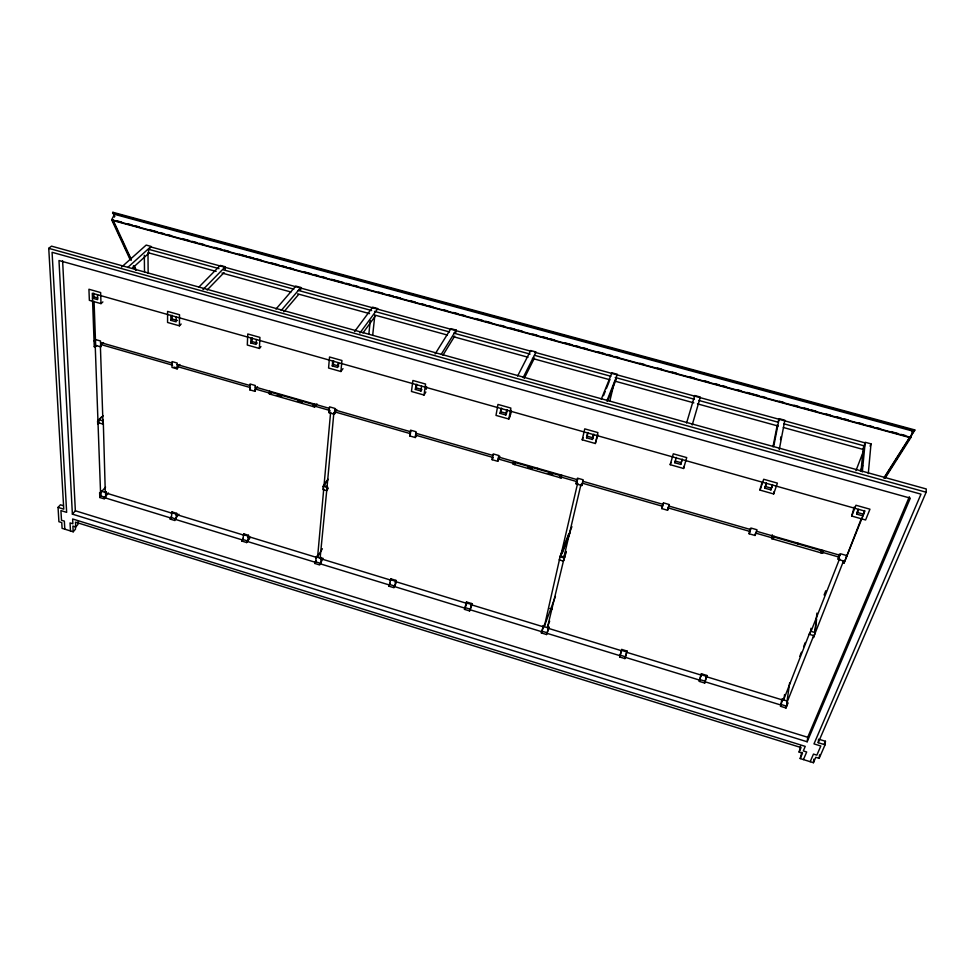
<?xml version="1.0" encoding="UTF-8"?>
<svg xmlns="http://www.w3.org/2000/svg" width="975" height="975" viewBox="0 0 975 975"><rect width="100%" height="100%" fill="white"/><g stroke="black" fill="none" stroke-linecap="round" stroke-linejoin="round"><path stroke-width="1.46" d="M178.925 514.215L174.976 519.273L174.964 520.553L170.223 519.102L171.405 516.323M176.183 316.912L176.146 321.823L170.869 320.336L170.893 315.413M170.223 519.102L171.405 517.603L172.014 511.912L176.755 513.362L176.158 515.397M170.869 320.336L172.185 318.996L172.197 315.315M171.417 513.947L172.014 511.912M176.146 517.822L176.755 513.362M177.133 368.891L177.17 363.041L172.014 361.554L171.99 367.404L177.133 368.891L177.779 366.685L250.429 387.599M179.437 325.821L179.522 314.754L167.59 311.403L167.566 322.469L179.437 325.821L181.155 324.029M225.225 269.137L225.298 266.772L220.301 265.407L198.924 287.04M801.803 752.334L800.207 758.574L813.43 762.706L815.77 757.283L819.171 758.343L825.057 744.815L818.22 742.694L926.152 492.229L926.25 488.962L51.504 246.139L48.75 248.345L63.765 509.169L58.049 507.402L58.914 521.71L61.754 522.588L62.095 528.328L73.198 531.789L75.514 529.145L75.368 526.281M241.873 541.076L242.946 539.541L243.713 533.837L248.54 535.312L247.76 541.015L246.687 542.563L241.873 541.076L243.007 538.261M256.401 339.532L256.169 344.443L250.782 342.92L251.002 338.008M249.771 389.829L250.039 383.992L255.292 385.503L255.011 391.341L249.771 389.829L250.356 389.11M250.782 342.92L251.977 341.53L252.147 337.85M243.713 533.837L243.652 535.117L176.743 514.642M246.687 542.563L249.527 537.286M247.942 537.359L248.54 535.312M259.387 348.453L259.935 337.399L247.772 333.974L247.297 345.028L259.387 348.453L260.947 346.588M316.924 403.845L314.645 406.977L269.405 393.949L269.563 391.146M271.013 391.572L270.855 394.363L271.416 393.644L255.657 389.11L255.011 391.341M292.11 398.348L292.159 397.654M300.702 289.855L300.861 287.503L295.778 286.102L275.974 309.063M313.402 403.772L313.182 406.563L313.718 405.832L329.696 410.426L329.038 412.669L334.376 414.217L335.29 409.171L334.766 409.914L410.402 431.681M314.645 406.977L314.876 404.186M323.066 558.297L319.678 564.952L314.767 563.44L315.863 560.576M338.203 362.602L337.752 367.49L332.268 365.942L332.694 361.043M314.767 563.44L315.754 561.844L316.192 556.932L317.655 556.445L323.737 488.865M329.038 412.669L329.55 406.855L334.913 408.403L334.376 414.217M332.268 365.942L333.328 364.504L333.657 360.835M316.071 558.212L316.68 556.14M327.247 480.041L323.127 486.33L322.847 489.523L326.686 490.669L328.319 488.146M330.622 412.242L324.017 485.672L328.173 479.322M326.686 490.669L326.978 487.463L323.127 486.33M868.286 473.618L871.004 443.869L865.203 442.284L862.302 471.949M320.117 558.139L326.796 489.779M327.088 486.586L333.828 413.168L334.888 413.473M327.186 489.901L327.478 486.696L323.639 485.55M320.604 557.347L321.592 557.651L320.653 563.355L315.754 561.844M320.982 559.723L321.592 557.651M864.545 510.51L862.936 515.909L856.745 514.154L857.866 509.962M863.899 513.508L864.057 511.704M340.897 371.512L341.933 360.494L329.526 356.996L328.575 368.026L340.897 371.512L342.993 368.623M863.631 446.343L863.326 449.487L864.983 442.857L534.471 352.194M861.047 470.718L863.265 448.415M851.699 516.043L855.953 505.245L869.956 509.194L865.605 519.98L851.699 516.043L854.185 507.061M368.83 334.206L370.268 320.641M843.058 560.844L842.851 562.685L844.057 563.026L861.449 518.237M825.057 744.815L825.435 741.268L819.975 739.586M846.337 557.347L846.532 555.518L840.499 553.776L838.256 559.455L844.253 561.186M372.682 335.278L374.79 315.681M819.171 758.343L819.561 754.796M839.451 559.808L839.548 558.894L838.354 558.541L838.939 557.078L822.608 552.374L822.498 553.276L771.615 538.627L772.31 534.824M838.256 559.455L838.573 556.567M818.22 742.694L818.61 739.16M838.829 557.992L839.268 554.08M813.43 762.706L813.832 759.159M807.178 741.78L910.321 498.14L58.987 260.52L72.382 514.13L807.178 741.78L807.714 737.283L909.334 496.763M800.207 758.574L802.51 753.151L799.134 752.103L800.536 746.302M816.928 613.092L814.673 634.384L813.43 637.492L813.247 635.481M816.599 619.149L814.917 632.507L810.615 631.227L811.005 628.266M813.43 637.492L842.851 562.685M820.974 551.899L820.852 552.801L821.901 550.083M811.042 631.349L839.548 558.894M813.674 635.615L809.384 634.335L811.163 630.411M396.362 582.221L393.961 587.73L388.964 586.194L390.012 583.294M415.35 389.427L416.276 387.928L421.87 389.5L420.944 390.999L415.35 389.427L416.008 384.54M388.964 586.194L390.926 578.845L395.923 580.381L395.314 582.477M409.817 435.959L410.597 430.17L416.057 431.73L415.265 437.531L409.817 435.959L410.853 430.913M416.276 387.928L416.776 384.272M390.317 580.942L390.926 578.845M420.944 390.999L421.614 386.124M395.923 580.381L394.826 586.085L389.842 584.561M415.716 436.763L415.923 435.252L492.838 457.409L492.18 459.7L497.725 461.297L499.724 457.202M424.028 395.033L425.563 384.04L412.913 380.482L411.45 391.475L424.028 395.033L425.856 392.035M426.233 389.293L426.623 386.563M809.506 633.397L783.937 699.026L782.84 698.697L780.536 706.302L785.996 707.984L787.703 702.512M785.996 707.984L787.898 703.231L786.801 702.902L789.677 682.756M783.79 699.977L784.582 694.529M780.536 706.302L781.926 698.965M782.206 700.879L782.84 698.697M455.837 332.451L456.202 330.098L450.925 328.66L435.118 353.949M464.478 609.363L466.513 601.965L471.595 603.513L470.316 609.229L469.56 610.923L464.478 609.363L466.684 603.732M500.102 413.376L500.894 411.816L506.598 413.424L505.818 414.984L500.102 413.376L500.992 408.501M492.18 459.7L493.228 453.923L498.798 455.52L497.725 461.297M500.894 411.816L501.564 408.172M465.904 604.073L466.513 601.965M469.56 610.923L472.351 603.952M505.818 414.984L506.707 410.109M506.817 412.218L507.268 409.78M470.986 605.633L471.595 603.513M498.115 460.505L498.396 459.006L515.08 463.808L514.702 464.612L515.239 461.845M760.719 486.647L760.025 490.108L773.662 493.959L774.089 491.644M508.816 419.031L510.863 408.074L497.957 404.43L495.995 415.399L508.816 419.031L510.364 415.911M510.62 414.546L511.388 410.451M771.713 487.488L772.054 485.757M779.269 449.585L784.838 420.237L779.159 418.677L777.989 422.175L698.856 400.445M766.387 482.832L764.827 488.183L770.896 489.889L772.456 484.551M780.463 439.603L781.024 436.666M582.124 484.709L581.807 485.538L576.152 483.905L576.822 481.589L561.442 477.165L561.1 477.982L513.167 464.173L513.703 461.407M772.968 446.818L777.307 424.808M773.699 446.489L779.159 418.677M749.994 529.583L749.141 533.776L755.016 535.47L755.698 533.106L771.786 537.737M755.527 533.983L755.698 533.106M749.641 532.289L750.421 528.45M537.505 468.987L537.652 468.293M704.718 683.048L706.948 675.492L701.573 673.847L699.757 679.551L699.343 681.403L704.718 683.048L706.168 677.016M706.327 677.662L706.948 675.492M884.971 478.323L910.943 437.434L912.332 430.974M895.623 460.651L914.782 429.914L112.893 212.294L114.453 217.072M699.343 681.403L701.147 673.92M700.952 676.016L701.159 675.09L626.706 652.312M701.573 673.847L701.378 674.773L706.753 676.418M559.553 477.531L560.174 474.764M561.1 477.982L561.722 475.215M582.233 439.798L584.744 428.866L597.907 432.583L595.323 443.503L582.233 439.798L583.099 437.653M549.205 627.254L546.536 634.53L541.357 632.946L543.331 627.193M593.885 434.204L592.386 439.457L586.56 437.799L587.681 432.949M541.357 632.946L543.453 625.487L544.489 625.804L559.589 559.041M576.152 483.905L577.48 478.152L583.16 479.785L581.807 485.538M586.56 437.799L588.059 432.559M542.843 627.62L543.453 625.487M576.481 483.088L577.602 483.405L560.722 556.006L571.911 526.658M580.99 484.392L563.964 556.969L566.085 551.375M542.003 631.203L547.17 632.787L548.633 627.071L547.597 626.754L564.379 557.091L560.32 555.884L559.26 559.894L563.318 561.1L566.195 552.264M546.536 634.53L546.829 633.275L619.99 655.7L619.637 656.955L624.902 658.576L627.071 651.056L621.794 649.447L621.538 650.349L626.815 651.958M592.386 439.457L593.531 434.594M597.87 434.838L595.323 443.503M609.862 400.908L614.128 383.126M670.227 464.697L673.298 453.814L686.729 457.592L683.572 468.475L670.227 464.697L670.898 462.479M621.794 649.447L620.161 655.151L625.426 656.772L627.071 651.056M661.781 508.597L663.414 502.856L669.203 504.526L667.558 510.254L661.781 508.597L662.037 507.743M674.785 462.735L675.285 461.065L681.22 462.735L680.733 464.417L674.785 462.735L676.309 457.433M683.572 468.475L684.218 466.245M624.902 658.576L625.267 657.321L699.77 680.16M680.733 464.417L682.256 459.115M681.428 462.004L681.915 460.322M692.213 424.978L700.33 397.057L694.748 395.533L686.571 422.992M667.558 510.254L667.802 509.401M667.985 508.767L669.069 505.05M619.637 656.955L621.441 650.703L548.34 628.339L548.011 629.204M662.208 507.11L663.317 503.393M761.182 485.294L762.084 482.588M760.025 490.108L763.681 479.261L777.392 483.125L773.662 493.959M749.141 533.776L751.067 528.06L756.978 529.766L755.016 535.47M764.827 488.183L766.46 483.356M770.896 489.889L772.541 485.075M771.615 538.627L772.59 535.884M773.248 539.09L774.211 536.36M548.633 627.071L548.316 627.949L543.136 626.364M547.28 627.632L549.668 621.148M797.745 543.879L797.989 543.197M544.172 626.681L555.445 596.371M563.318 561.1L564.915 556.835M562.124 553.568L570.119 532.582M568.644 534.068L559.991 556.725L564.05 557.932M822.498 553.276L823.546 550.558M855.916 470.742L863.509 451.096M582.16 484.039L582.477 483.222L662.464 506.257M860.45 471.327L862.656 465.648M870.09 446.197L871.004 443.869M577.285 484.234L577.602 483.405M576.493 482.418L577.931 478.762M606.901 400.859L617.407 374.315L611.934 372.816L601.258 399.287M592.958 437.032L593.592 435.411M607.425 401.42L616.285 379.007M799.768 656.394L801.413 652.238M803.619 646.693L805.265 642.525M824.107 594.969L825.764 590.789M856.745 514.154L858.646 509.352M809.384 634.335L810.615 631.227M786.801 702.902L813.004 637.37M844.057 563.026L864.862 511.107L92.296 293.256L94.258 346.734L95.27 347.027L96.659 345.686M603.513 395.667L605.207 391.475M606.328 388.684L609.143 381.7M799.134 752.103L801.048 747.557L75.489 522.149L75.745 526.951L72.893 526.061L73.198 531.789M803.449 759.586L806.678 751.981L803.303 750.933L805.228 746.375L72.638 518.98L72.881 523.794L70.042 522.905L70.48 530.936M810.188 761.694L813.467 754.089L816.855 755.15L820.816 746.009L813.991 743.888L920.997 494.154L52.077 252.306L66.653 512.362L60.925 510.583L61.498 520.248L64.35 521.138L64.813 529.169M824.265 743.974L825.435 741.268M513.167 464.173L513.545 463.369M498.006 459.798L499.724 456.263M492.448 458.201L492.838 457.409M524.258 378.312L534.458 358.044M523.136 377.593L536.055 351.999L530.68 350.525L517.603 376.058M506.257 412.559L507.049 410.999M130.041 259.399L111.662 219.765L114.477 214.305L114.051 213.354M415.265 437.531L416.703 435.094M415.472 436.032L415.923 435.252M410.024 434.46L410.487 433.692L335.034 411.962M442.979 355.156L454.703 336.082M441.322 354.193L456.202 330.098M317.168 557.237L322.396 548.754M884.118 477.616L909.967 436.8M884.02 478.262L914.782 429.914M885.154 477.141L894.014 463.186M248.613 539.784L250.307 537.347M333.304 413.9L333.828 413.168M334.51 412.705L336.765 409.463M329.172 411.17L329.696 410.426M362.98 332.938L375.509 315.766M359.885 333.048L377.812 308.6L372.645 307.186L354.559 331.573M337.972 365.052L339.032 363.602M269.405 393.949L269.965 393.23M255.084 389.829L257.558 386.758M283.847 311.854L298.569 294.535M281.19 310.513L300.861 287.503M105.58 487.11L100.559 492.814L99.621 492.533L99.803 497.506L104.459 498.932L104.423 497.64L108.481 492.984M99.803 497.506L101.083 496.056L100.9 491.083L105.568 492.509L106.202 491.778L104.63 492.217M75.745 526.951L78.049 524.306L77.939 521.905M105.605 493.801L106.202 491.778M72.382 514.13L75.355 510.778L62.607 260.691M58.049 507.402L60.426 504.794L63.278 505.672M177.145 367.368L179.827 364.455M99.413 423.028L97.719 424.32L99.048 422.918L102.68 424.003L103.228 420.067L102.204 420.652M102.68 424.003L103.228 420.067M97.719 424.32L97.597 421.078L103.204 415.691M97.597 421.078L101.863 416.605M207.139 290.002L224.092 272.586M202.983 289.551L225.298 266.772M94.258 346.734L95.66 345.406L100.705 346.856L101.339 344.663L172.636 365.198M100.644 345.333L103.521 342.566M94.051 340.872L95.44 339.544L100.51 340.994L100.705 346.856M100.998 303.627L100.644 292.549L88.932 289.246L89.359 300.337L100.998 303.627L102.887 301.909M132.295 268.223L148.895 253.159M93.783 293.207L93.905 296.9L92.479 298.179L97.658 299.654L97.488 294.718M127.774 267.43L151.076 246.419L146.177 245.078L121.631 267.028M148.59 252.842L148.566 249.283L151.088 247.016L531.533 351.39M112.552 212.952L914.623 430.694M114.477 214.305L914.123 431.462M117.366 220.984L121.765 222.178M127.64 223.775L132.039 224.969M134.977 225.773L139.376 226.968M149.65 229.771L156.987 231.77M159.924 232.574L164.336 233.768M167.261 234.561L171.673 235.767M181.947 238.558L189.284 240.557M192.221 241.361L196.621 242.556M199.558 243.36L203.958 244.554M214.232 247.358L221.569 249.356M224.506 250.148L228.918 251.355M239.192 254.146L246.529 256.145M249.466 256.949L253.866 258.143M256.803 258.948L261.202 260.142M271.477 262.945L278.813 264.944M281.751 265.736L286.163 266.943M289.087 267.735L293.499 268.942M303.773 271.733L311.11 273.731M314.048 274.536L318.447 275.73M321.384 276.534L325.784 277.729M331.658 279.325L343.395 282.531M346.332 283.323L350.744 284.529M353.669 285.322L358.081 286.528M363.943 288.125L368.355 289.319M378.629 292.122L383.029 293.317M388.903 294.913L393.303 296.12M396.24 296.912L400.64 298.118M410.914 300.909L415.326 302.116M421.188 303.712L425.6 304.907M428.537 305.711L432.937 306.906M443.211 309.709L447.61 310.903M453.485 312.5L457.884 313.706M460.822 314.498L465.221 315.705M475.495 318.496L482.844 320.495M485.769 321.299L491.644 322.896M500.455 325.297L504.855 326.491M510.729 328.087L515.129 329.282M518.066 330.086L522.466 331.281M532.74 334.084L537.152 335.278M543.014 336.887L547.426 338.081M550.363 338.886L554.763 340.08M565.037 342.871L572.374 344.87M575.311 345.674L579.711 346.868M582.648 347.673L587.048 348.867M597.322 351.67L604.671 353.669M607.596 354.461L612.008 355.668M614.945 356.46L619.344 357.667M639.892 363.261L644.292 364.455M657.503 368.05L661.903 369.257M672.189 372.048L676.589 373.254M689.8 376.85L694.2 378.044M704.474 380.847L708.874 382.042M714.748 383.638L719.148 384.845M722.085 385.637L726.497 386.843M736.771 389.634L741.171 390.841M747.045 392.438L758.782 395.631M761.719 396.435L766.118 397.629M779.33 401.225L783.729 402.431M794.003 405.222L798.415 406.429M804.29 408.025L808.689 409.22M811.627 410.024L816.026 411.218M826.3 414.022L830.7 415.216M836.574 416.812L840.974 418.019M843.911 418.811L848.323 420.018M858.597 422.809L862.997 424.003M868.871 425.612L873.271 426.806M876.208 427.611L880.608 428.805M890.882 431.608L898.219 433.607M901.156 434.399L905.556 435.593M111.662 219.765L910.943 437.434M909.797 437.568L112.625 220.435L112.954 219.777L131.235 259.326M148.566 249.283L219.009 268.637M223.409 269.843L293.841 289.185M298.24 290.404L371.621 310.55M374.546 311.366L449.39 331.914M453.789 333.133L530.095 354.096M534.495 355.302L610.801 376.265M615.213 377.471L694.444 399.238M783.961 423.832L864.667 446.002M216.109 271.416L147.981 252.671L148.151 273.451M221.971 273.037L290.952 292.012M297.655 293.853L369.549 313.633M374.607 315.023L447.318 335.034M453.192 336.643L528.023 357.24M532.423 358.447L610.192 379.848M614.603 381.054L693.834 402.858M697.478 403.857L778.196 426.063M783.339 427.489L864.045 449.694M48.75 248.345L926.152 492.229M93.905 296.9L97.792 297.997M172.185 318.996L177.462 320.495M251.977 341.53L257.351 343.054M333.328 364.504L338.8 366.052M587.206 436.191L593.032 437.836M765.168 486.44L771.225 488.158M856.915 512.35L863.107 514.105M100.559 342.518L172.014 363.078M177.158 364.565L249.966 385.515M255.218 387.026L329.416 408.379M415.85 433.241L492.96 455.435M498.518 457.031L577.139 479.651M582.806 481.284L662.988 504.355M668.777 506.013L750.567 529.547M756.466 531.253L839.914 555.263M270.965 392.267L313.353 404.467M515.105 462.54L560.016 475.459M773.979 537.042L821.632 550.765M277.253 395.326L281.629 396.581M297.668 401.2L302.043 402.468M528.084 467.561L532.423 468.804M548.328 473.387L552.667 474.63M668.228 507.914L749.812 531.412M173.916 367.087L177.767 368.197M102.57 420.761L98.926 419.689L99.048 422.918M103.338 423.296L105.263 491.497M549.803 608.473L552.35 609.253M171.429 512.655L176.17 514.105M243.177 534.605L248.003 536.079M316.192 556.932L321.104 558.443M390.5 579.674L395.497 581.197M466.135 602.806L471.217 604.366M782.693 699.648L787.081 700.988M106.238 493.082L172.002 513.203M248.479 536.591L316.558 557.42M321.47 558.931L390.756 580.125M395.753 581.648L466.282 603.232M471.364 604.78L543.16 626.754M706.522 676.735L782.352 699.928M101.083 496.056L105.727 497.482L105.568 492.509M171.405 517.603L176.134 519.053M242.946 539.541L247.76 541.015M465.246 607.669L470.316 609.229M699.757 679.551L705.108 681.196M780.817 704.401L786.277 706.071M104.423 497.64L170.223 517.822M174.976 519.273L241.922 539.797M246.748 541.283L314.888 562.173M319.788 563.672L389.135 584.927M394.132 586.462L464.709 608.095M469.792 609.655L541.649 631.69M705.132 681.805L781.024 705.071M75.355 510.778L807.714 737.283M112.405 219.96L131.15 260.459M133.709 265.98L135.623 270.124M133.209 266.236L134.477 268.966M134.392 266.138L136.281 270.233M112.893 212.294L114.794 216.438M94.063 301.312L95.66 345.406M95.27 347.027L97.963 421.188M98.073 424.43L100.559 492.814M100.388 345.893L102.863 419.957M144.337 255.292L144.507 271.988"/></g></svg>
